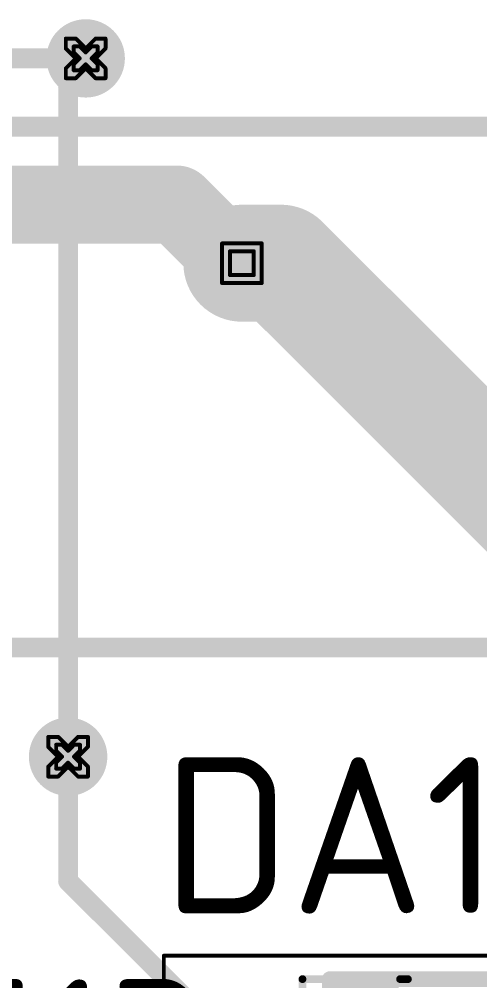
# Model space of a CAD drawing. Header units: millimetres. Extents: x 3219 to 51106, y -14166 to 2063.
# Drawn here: x 5556.38 to 5562.27, y 1778.16 to 1790.48 of the extents above; entities that cross this region are included whole.
import ezdxf

# ---------------------------------------------------------------- set-up
doc = ezdxf.new("R2010")
doc.units = ezdxf.units.MM
doc.layers.get('0').update_dxf_attribs({"lineweight": 53})
for name, color, linetype in [('Bottom Layer', 5, 'Continuous'), ('Bottom Solder', 6, 'Continuous'), ('Drill Drawing', 1, 'Continuous'), ('Mechanical 13', 56, 'Continuous'), ('Mechanical 15', 56, 'Continuous'), ('Top Layer', 1, 'Continuous'), ('Top Overlay', 2, 'Continuous'), ('Top Paste', 8, 'Continuous'), ('Top Solder', 216, 'Continuous')]:
    doc.layers.add(name, color=color, linetype=linetype)
doc.styles.add('GOST type B', font='GOST_B.TTF', dxfattribs={"height": 3.5})

# ---------------------------------------------------------------- blocks, each defined once
blk = doc.blocks.new('8_SOIC_107')
at = {"layer": 'Top Layer'}
blk.add_hatch(color=1, dxfattribs=at).paths.add_polyline_path([(-3.475, 2.23), (-1.95, 2.23), (-1.95, 1.58), (-3.475, 1.58)])
h = blk.add_hatch(color=1, dxfattribs=at)
edge = h.paths.add_edge_path()
edge.add_arc((2.275, 1.905), 0.325, 90, 270)
edge.add_line((2.275, 1.58), (3.15, 1.58))
edge.add_arc((3.15, 1.905), 0.325, 270, 450)
edge.add_line((3.15, 2.23), (2.275, 2.23))
h = blk.add_hatch(color=1, dxfattribs=at)
edge = h.paths.add_edge_path()
edge.add_arc((-3.15, 0.635), 0.325, 90, 270)
edge.add_line((-3.15, 0.31), (-2.275, 0.31))
edge.add_arc((-2.275, 0.635), 0.325, 270, 450)
edge.add_line((-2.275, 0.96), (-3.15, 0.96))
h = blk.add_hatch(color=1, dxfattribs=at)
edge = h.paths.add_edge_path()
edge.add_arc((2.275, 0.635), 0.325, 90, 270)
edge.add_line((2.275, 0.31), (3.15, 0.31))
edge.add_arc((3.15, 0.635), 0.325, 270, 450)
edge.add_line((3.15, 0.96), (2.275, 0.96))
h = blk.add_hatch(color=1, dxfattribs=at)
edge = h.paths.add_edge_path()
edge.add_arc((-3.15, -0.635), 0.325, 90, 270)
edge.add_line((-3.15, -0.96), (-2.275, -0.96))
edge.add_arc((-2.275, -0.635), 0.325, 270, 450)
edge.add_line((-2.275, -0.31), (-3.15, -0.31))
h = blk.add_hatch(color=1, dxfattribs=at)
edge = h.paths.add_edge_path()
edge.add_arc((2.275, -0.635), 0.325, 90, 270)
edge.add_line((2.275, -0.96), (3.15, -0.96))
edge.add_arc((3.15, -0.635), 0.325, 270, 450)
edge.add_line((3.15, -0.31), (2.275, -0.31))
h = blk.add_hatch(color=1, dxfattribs=at)
edge = h.paths.add_edge_path()
edge.add_arc((-3.15, -1.905), 0.325, 90, 270)
edge.add_line((-3.15, -2.23), (-2.275, -2.23))
edge.add_arc((-2.275, -1.905), 0.325, 270, 450)
edge.add_line((-2.275, -1.58), (-3.15, -1.58))
h = blk.add_hatch(color=1, dxfattribs=at)
edge = h.paths.add_edge_path()
edge.add_arc((2.275, -1.905), 0.325, 90, 270)
edge.add_line((2.275, -2.23), (3.15, -2.23))
edge.add_arc((3.15, -1.905), 0.325, 270, 450)
edge.add_line((3.15, -1.58), (2.275, -1.58))
at = {"layer": 'Top Overlay'}
blk.add_hatch(color=2, dxfattribs=at).paths.add_polyline_path([(-1.6, 1.55), (-0.7, 2.45), (-1.6, 2.45)])
at = {"layer": 'Top Paste'}
blk.add_hatch(color=8, dxfattribs=at).paths.add_polyline_path([(-3.475, 2.23), (-1.95, 2.23), (-1.95, 1.58), (-3.475, 1.58)])
h = blk.add_hatch(color=8, dxfattribs=at)
edge = h.paths.add_edge_path()
edge.add_arc((2.275, 1.905), 0.325, 90, 270)
edge.add_line((2.275, 1.58), (3.15, 1.58))
edge.add_arc((3.15, 1.905), 0.325, 270, 450)
edge.add_line((3.15, 2.23), (2.275, 2.23))
h = blk.add_hatch(color=8, dxfattribs=at)
edge = h.paths.add_edge_path()
edge.add_arc((-3.15, 0.635), 0.325, 90, 270)
edge.add_line((-3.15, 0.31), (-2.275, 0.31))
edge.add_arc((-2.275, 0.635), 0.325, 270, 450)
edge.add_line((-2.275, 0.96), (-3.15, 0.96))
h = blk.add_hatch(color=8, dxfattribs=at)
edge = h.paths.add_edge_path()
edge.add_arc((2.275, 0.635), 0.325, 90, 270)
edge.add_line((2.275, 0.31), (3.15, 0.31))
edge.add_arc((3.15, 0.635), 0.325, 270, 450)
edge.add_line((3.15, 0.96), (2.275, 0.96))
h = blk.add_hatch(color=8, dxfattribs=at)
edge = h.paths.add_edge_path()
edge.add_arc((-3.15, -0.635), 0.325, 90, 270)
edge.add_line((-3.15, -0.96), (-2.275, -0.96))
edge.add_arc((-2.275, -0.635), 0.325, 270, 450)
edge.add_line((-2.275, -0.31), (-3.15, -0.31))
h = blk.add_hatch(color=8, dxfattribs=at)
edge = h.paths.add_edge_path()
edge.add_arc((2.275, -0.635), 0.325, 90, 270)
edge.add_line((2.275, -0.96), (3.15, -0.96))
edge.add_arc((3.15, -0.635), 0.325, 270, 450)
edge.add_line((3.15, -0.31), (2.275, -0.31))
h = blk.add_hatch(color=8, dxfattribs=at)
edge = h.paths.add_edge_path()
edge.add_arc((-3.15, -1.905), 0.325, 90, 270)
edge.add_line((-3.15, -2.23), (-2.275, -2.23))
edge.add_arc((-2.275, -1.905), 0.325, 270, 450)
edge.add_line((-2.275, -1.58), (-3.15, -1.58))
h = blk.add_hatch(color=8, dxfattribs=at)
edge = h.paths.add_edge_path()
edge.add_arc((2.275, -1.905), 0.325, 90, 270)
edge.add_line((2.275, -2.23), (3.15, -2.23))
edge.add_arc((3.15, -1.905), 0.325, 270, 450)
edge.add_line((3.15, -1.58), (2.275, -1.58))
at = {"layer": 'Top Solder'}
blk.add_hatch(color=216, dxfattribs=at).paths.add_polyline_path([(-3.576, 2.332), (-1.848, 2.332), (-1.848, 1.478), (-3.576, 1.478)])
h = blk.add_hatch(color=216, dxfattribs=at)
edge = h.paths.add_edge_path()
edge.add_arc((2.275, 1.905), 0.427, 90, 270)
edge.add_line((2.275, 1.478), (3.15, 1.478))
edge.add_arc((3.15, 1.905), 0.427, 270, 450)
edge.add_line((3.15, 2.332), (2.275, 2.332))
h = blk.add_hatch(color=216, dxfattribs=at)
edge = h.paths.add_edge_path()
edge.add_arc((-3.15, 0.635), 0.427, 90, 270)
edge.add_line((-3.15, 0.208), (-2.275, 0.208))
edge.add_arc((-2.275, 0.635), 0.427, 270, 450)
edge.add_line((-2.275, 1.062), (-3.15, 1.062))
h = blk.add_hatch(color=216, dxfattribs=at)
edge = h.paths.add_edge_path()
edge.add_arc((2.275, 0.635), 0.427, 90, 270)
edge.add_line((2.275, 0.208), (3.15, 0.208))
edge.add_arc((3.15, 0.635), 0.427, 270, 450)
edge.add_line((3.15, 1.062), (2.275, 1.062))
h = blk.add_hatch(color=216, dxfattribs=at)
edge = h.paths.add_edge_path()
edge.add_arc((-3.15, -0.635), 0.427, 90, 270)
edge.add_line((-3.15, -1.062), (-2.275, -1.062))
edge.add_arc((-2.275, -0.635), 0.427, 270, 450)
edge.add_line((-2.275, -0.208), (-3.15, -0.208))
h = blk.add_hatch(color=216, dxfattribs=at)
edge = h.paths.add_edge_path()
edge.add_arc((2.275, -0.635), 0.427, 90, 270)
edge.add_line((2.275, -1.062), (3.15, -1.062))
edge.add_arc((3.15, -0.635), 0.427, 270, 450)
edge.add_line((3.15, -0.208), (2.275, -0.208))
h = blk.add_hatch(color=216, dxfattribs=at)
edge = h.paths.add_edge_path()
edge.add_arc((-3.15, -1.905), 0.427, 90, 270)
edge.add_line((-3.15, -2.332), (-2.275, -2.332))
edge.add_arc((-2.275, -1.905), 0.427, 270, 450)
edge.add_line((-2.275, -1.478), (-3.15, -1.478))
h = blk.add_hatch(color=216, dxfattribs=at)
edge = h.paths.add_edge_path()
edge.add_arc((2.275, -1.905), 0.427, 90, 270)
edge.add_line((2.275, -2.332), (3.15, -2.332))
edge.add_arc((3.15, -1.905), 0.427, 270, 450)
edge.add_line((3.15, -1.478), (2.275, -1.478))
at = {"layer": 'Mechanical 13'}
for points in [[(-1.95, 1.18, 0.1, 0.1, 0), (-0.68, 2.45, 0.1, 0.1, 0)], [(-1.95, -2.45, 0.1, 0.1, 0), (-1.95, 2.45, 0.1, 0.1, 0)], [(-1.95, 2.45, 0.1, 0.1, 0), (1.95, 2.45, 0.1, 0.1, 0)], [(1.95, -2.45, 0.1, 0.1, 0), (1.95, 2.45, 0.1, 0.1, 0)], [(-1.575, 1.625, 0.1, 0.1, 0), (-1.525, 1.625, 0.1, 0.1, 0)], [(-1.95, -2.45, 0.1, 0.1, 0), (1.95, -2.45, 0.1, 0.1, 0)]]:
    blk.add_lwpolyline(points, format="xyseb", dxfattribs=at)
for points in [[(-1.975, 2.45, 0.05, 0.05, 1), (-1.925, 2.45, 0.05, 0.05, 1)], [(-1.975, 2.45, 0.05, 0.05, 1), (-1.925, 2.45, 0.05, 0.05, 1)], [(-0.705, 2.45, 0.05, 0.05, 1), (-0.655, 2.45, 0.05, 0.05, 1)], [(1.925, 2.45, 0.05, 0.05, 1), (1.975, 2.45, 0.05, 0.05, 1)], [(1.925, 2.45, 0.05, 0.05, 1), (1.975, 2.45, 0.05, 0.05, 1)], [(-1.6, 1.625, 0.05, 0.05, 1), (-1.55, 1.625, 0.05, 0.05, 1)], [(-1.55, 1.625, 0.05, 0.05, 1), (-1.5, 1.625, 0.05, 0.05, 1)], [(-1.975, 1.18, 0.05, 0.05, 1), (-1.925, 1.18, 0.05, 0.05, 1)], [(-1.975, -2.45, 0.05, 0.05, 1), (-1.925, -2.45, 0.05, 0.05, 1)], [(-1.975, -2.45, 0.05, 0.05, 1), (-1.925, -2.45, 0.05, 0.05, 1)], [(1.925, -2.45, 0.05, 0.05, 1), (1.975, -2.45, 0.05, 0.05, 1)], [(1.925, -2.45, 0.05, 0.05, 1), (1.975, -2.45, 0.05, 0.05, 1)]]:
    blk.add_lwpolyline(points, format="xyseb", close=True, dxfattribs=at)
at = {"layer": 'Mechanical 15'}
for points in [[(-3.725, -2.75, 0.05, 0.05, 0), (-3.725, 2.75, 0.05, 0.05, 0)], [(-3.725, 2.75, 0.05, 0.05, 0), (3.725, 2.75, 0.05, 0.05, 0)], [(3.725, -2.75, 0.05, 0.05, 0), (3.725, 2.75, 0.05, 0.05, 0)], [(-3.725, -2.75, 0.05, 0.05, 0), (3.725, -2.75, 0.05, 0.05, 0)]]:
    blk.add_lwpolyline(points, format="xyseb", dxfattribs=at)
for points in [[(-3.737, 2.75, 0.025, 0.025, 1), (-3.712, 2.75, 0.025, 0.025, 1)], [(-3.737, 2.75, 0.025, 0.025, 1), (-3.712, 2.75, 0.025, 0.025, 1)], [(3.712, 2.75, 0.025, 0.025, 1), (3.737, 2.75, 0.025, 0.025, 1)], [(3.712, 2.75, 0.025, 0.025, 1), (3.737, 2.75, 0.025, 0.025, 1)], [(-3.737, -2.75, 0.025, 0.025, 1), (-3.712, -2.75, 0.025, 0.025, 1)], [(-3.737, -2.75, 0.025, 0.025, 1), (-3.712, -2.75, 0.025, 0.025, 1)], [(3.712, -2.75, 0.025, 0.025, 1), (3.737, -2.75, 0.025, 0.025, 1)], [(3.712, -2.75, 0.025, 0.025, 1), (3.737, -2.75, 0.025, 0.025, 1)]]:
    blk.add_lwpolyline(points, format="xyseb", close=True, dxfattribs=at)
at = {"layer": 'Top Overlay'}
for points in [[(-1.6, -2.45, 0.2, 0.2, 0), (-1.6, 2.45, 0.2, 0.2, 0)], [(-1.6, 2.45, 0.2, 0.2, 0), (1.6, 2.45, 0.2, 0.2, 0)], [(-1.6, 1.55, 0.1, 0.1, 0), (-0.7, 2.45, 0.1, 0.1, 0)], [(-0.7, 2.45, 0.1, 0.1, 0), (-0.6, 2.45, 0.1, 0.1, 0)], [(1.6, -2.45, 0.2, 0.2, 0), (1.6, 2.45, 0.2, 0.2, 0)], [(-1.6, -2.45, 0.2, 0.2, 0), (1.6, -2.45, 0.2, 0.2, 0)]]:
    blk.add_lwpolyline(points, format="xyseb", dxfattribs=at)
for points in [[(-1.65, 2.45, 0.1, 0.1, 1), (-1.55, 2.45, 0.1, 0.1, 1)], [(-1.65, 2.45, 0.1, 0.1, 1), (-1.55, 2.45, 0.1, 0.1, 1)], [(-0.725, 2.45, 0.05, 0.05, 1), (-0.675, 2.45, 0.05, 0.05, 1)], [(-0.725, 2.45, 0.05, 0.05, 1), (-0.675, 2.45, 0.05, 0.05, 1)], [(-0.625, 2.45, 0.05, 0.05, 1), (-0.575, 2.45, 0.05, 0.05, 1)], [(1.55, 2.45, 0.1, 0.1, 1), (1.65, 2.45, 0.1, 0.1, 1)], [(1.55, 2.45, 0.1, 0.1, 1), (1.65, 2.45, 0.1, 0.1, 1)], [(-1.625, 1.55, 0.05, 0.05, 1), (-1.575, 1.55, 0.05, 0.05, 1)], [(-1.65, -2.45, 0.1, 0.1, 1), (-1.55, -2.45, 0.1, 0.1, 1)], [(-1.65, -2.45, 0.1, 0.1, 1), (-1.55, -2.45, 0.1, 0.1, 1)], [(1.55, -2.45, 0.1, 0.1, 1), (1.65, -2.45, 0.1, 0.1, 1)], [(1.55, -2.45, 0.1, 0.1, 1), (1.65, -2.45, 0.1, 0.1, 1)]]:
    blk.add_lwpolyline(points, format="xyseb", close=True, dxfattribs=at)

msp = doc.modelspace()

# ---------------------------------------------------------------- hatches: boundary and pattern name
at = {"layer": 'Bottom Layer'}
h = msp.add_hatch(color=5, dxfattribs=at)
edge = h.paths.add_edge_path()
edge.add_arc((5557.229, 1789.983), 0.4, 0, 360)
h = msp.add_hatch(color=5, dxfattribs=at)
edge = h.paths.add_edge_path()
edge.add_arc((5559.229, 1787.358), 0.6, 0, 360)
h = msp.add_hatch(color=5, dxfattribs=at)
edge = h.paths.add_edge_path()
edge.add_arc((5557.004, 1781.033), 0.4, 0, 360)
at = {"layer": 'Bottom Solder'}
h = msp.add_hatch(color=6, dxfattribs=at)
edge = h.paths.add_edge_path()
edge.add_arc((5557.229, 1789.983), 0.502, 0, 360)
h = msp.add_hatch(color=6, dxfattribs=at)
edge = h.paths.add_edge_path()
edge.add_arc((5559.229, 1787.358), 0.702, 0, 360)
h = msp.add_hatch(color=6, dxfattribs=at)
edge = h.paths.add_edge_path()
edge.add_arc((5557.004, 1781.033), 0.502, 0, 360)
at = {"layer": 'Top Layer'}
h = msp.add_hatch(color=1, dxfattribs=at)
edge = h.paths.add_edge_path()
edge.add_arc((5557.229, 1789.983), 0.4, 0, 360)
h = msp.add_hatch(color=1, dxfattribs=at)
edge = h.paths.add_edge_path()
edge.add_arc((5559.229, 1787.358), 0.6, 0, 360)
h = msp.add_hatch(color=1, dxfattribs=at)
edge = h.paths.add_edge_path()
edge.add_arc((5557.004, 1781.033), 0.4, 0, 360)
at = {"layer": 'Top Solder'}
h = msp.add_hatch(color=216, dxfattribs=at)
edge = h.paths.add_edge_path()
edge.add_arc((5557.229, 1789.983), 0.502, 0, 360)
h = msp.add_hatch(color=216, dxfattribs=at)
edge = h.paths.add_edge_path()
edge.add_arc((5559.229, 1787.358), 0.702, 0, 360)
h = msp.add_hatch(color=216, dxfattribs=at)
edge = h.paths.add_edge_path()
edge.add_arc((5557.004, 1781.033), 0.502, 0, 360)

# ---------------------------------------------------------------- linework, layer by layer
at = {"layer": 'Bottom Layer'}
for points in [[(5557.229, 1789.835, 0.254, 0.254, 0), (5557.229, 1789.983, 0.254, 0.254, 0)], [(5557.004, 1789.61, 0.254, 0.254, 0), (5557.229, 1789.835, 0.254, 0.254, 0)], [(5557.004, 1781.033, 0.254, 0.254, 0), (5557.004, 1789.61, 0.254, 0.254, 0)], [(5559.229, 1787.358, 1.5, 1.5, 0), (5559.729, 1787.358, 1.5, 1.5, 0)], [(5559.729, 1787.358, 1.5, 1.5, 0), (5568.729, 1778.358, 1.5, 1.5, 0)]]:
    msp.add_lwpolyline(points, format="xyseb", dxfattribs=at)
for points in [[(5557.165, 1789.983, 0.127, 0.127, 1), (5557.292, 1789.983, 0.127, 0.127, 1)], [(5557.165, 1789.835, 0.127, 0.127, 1), (5557.292, 1789.835, 0.127, 0.127, 1)], [(5557.165, 1789.835, 0.127, 0.127, 1), (5557.292, 1789.835, 0.127, 0.127, 1)], [(5556.94, 1789.61, 0.127, 0.127, 1), (5557.067, 1789.61, 0.127, 0.127, 1)], [(5556.94, 1789.61, 0.127, 0.127, 1), (5557.067, 1789.61, 0.127, 0.127, 1)], [(5558.854, 1787.358, 0.75, 0.75, 1), (5559.604, 1787.358, 0.75, 0.75, 1)], [(5559.354, 1787.358, 0.75, 0.75, 1), (5560.104, 1787.358, 0.75, 0.75, 1)], [(5559.354, 1787.358, 0.75, 0.75, 1), (5560.104, 1787.358, 0.75, 0.75, 1)], [(5556.94, 1781.033, 0.127, 0.127, 1), (5557.067, 1781.033, 0.127, 0.127, 1)]]:
    msp.add_lwpolyline(points, format="xyseb", close=True, dxfattribs=at)
at = {"layer": 'Drill Drawing'}
for points in [[(5556.975, 1790.11, 0.0508, 0.0508, 0), (5556.975, 1790.237, 0.0508, 0.0508, 0)], [(5556.975, 1790.237, 0.0508, 0.0508, 0), (5557.102, 1790.237, 0.0508, 0.0508, 0)], [(5557.102, 1790.237, 0.0508, 0.0508, 0), (5557.229, 1790.11, 0.0508, 0.0508, 0)], [(5557.229, 1790.11, 0.0508, 0.0508, 0), (5557.356, 1790.237, 0.0508, 0.0508, 0)], [(5557.356, 1790.237, 0.0508, 0.0508, 0), (5557.483, 1790.237, 0.0508, 0.0508, 0)], [(5557.483, 1790.11, 0.0508, 0.0508, 0), (5557.483, 1790.237, 0.0508, 0.0508, 0)], [(5556.975, 1790.11, 0.0508, 0.0508, 0), (5557.102, 1789.983, 0.0508, 0.0508, 0)], [(5557.076, 1790.059, 0.0508, 0.0508, 0), (5557.076, 1790.136, 0.0508, 0.0508, 0)], [(5557.076, 1790.136, 0.0508, 0.0508, 0), (5557.152, 1790.136, 0.0508, 0.0508, 0)], [(5557.076, 1790.059, 0.0508, 0.0508, 0), (5557.152, 1789.983, 0.0508, 0.0508, 0)], [(5557.152, 1790.136, 0.0508, 0.0508, 0), (5557.229, 1790.059, 0.0508, 0.0508, 0)], [(5557.229, 1790.059, 0.0508, 0.0508, 0), (5557.305, 1790.136, 0.0508, 0.0508, 0)], [(5557.305, 1790.136, 0.0508, 0.0508, 0), (5557.381, 1790.136, 0.0508, 0.0508, 0)], [(5557.305, 1789.983, 0.0508, 0.0508, 0), (5557.381, 1790.059, 0.0508, 0.0508, 0)], [(5557.356, 1789.983, 0.0508, 0.0508, 0), (5557.483, 1790.11, 0.0508, 0.0508, 0)], [(5557.381, 1790.059, 0.0508, 0.0508, 0), (5557.381, 1790.136, 0.0508, 0.0508, 0)], [(5556.975, 1789.856, 0.0508, 0.0508, 0), (5557.102, 1789.983, 0.0508, 0.0508, 0)], [(5557.076, 1789.907, 0.0508, 0.0508, 0), (5557.152, 1789.983, 0.0508, 0.0508, 0)], [(5557.076, 1789.831, 0.0508, 0.0508, 0), (5557.076, 1789.907, 0.0508, 0.0508, 0)], [(5557.152, 1789.831, 0.0508, 0.0508, 0), (5557.229, 1789.907, 0.0508, 0.0508, 0)], [(5557.229, 1789.907, 0.0508, 0.0508, 0), (5557.305, 1789.831, 0.0508, 0.0508, 0)], [(5557.305, 1789.983, 0.0508, 0.0508, 0), (5557.381, 1789.907, 0.0508, 0.0508, 0)], [(5557.356, 1789.983, 0.0508, 0.0508, 0), (5557.483, 1789.856, 0.0508, 0.0508, 0)], [(5557.381, 1789.831, 0.0508, 0.0508, 0), (5557.381, 1789.907, 0.0508, 0.0508, 0)], [(5556.975, 1789.729, 0.0508, 0.0508, 0), (5556.975, 1789.856, 0.0508, 0.0508, 0)], [(5557.076, 1789.831, 0.0508, 0.0508, 0), (5557.152, 1789.831, 0.0508, 0.0508, 0)], [(5557.102, 1789.729, 0.0508, 0.0508, 0), (5557.229, 1789.856, 0.0508, 0.0508, 0)], [(5557.229, 1789.856, 0.0508, 0.0508, 0), (5557.356, 1789.729, 0.0508, 0.0508, 0)], [(5557.305, 1789.831, 0.0508, 0.0508, 0), (5557.381, 1789.831, 0.0508, 0.0508, 0)], [(5557.483, 1789.729, 0.0508, 0.0508, 0), (5557.483, 1789.856, 0.0508, 0.0508, 0)], [(5556.975, 1789.729, 0.0508, 0.0508, 0), (5557.102, 1789.729, 0.0508, 0.0508, 0)], [(5557.356, 1789.729, 0.0508, 0.0508, 0), (5557.483, 1789.729, 0.0508, 0.0508, 0)], [(5558.975, 1787.612, 0.0508, 0.0508, 0), (5559.483, 1787.612, 0.0508, 0.0508, 0)], [(5558.975, 1787.104, 0.0508, 0.0508, 0), (5558.975, 1787.612, 0.0508, 0.0508, 0)], [(5559.483, 1787.104, 0.0508, 0.0508, 0), (5559.483, 1787.612, 0.0508, 0.0508, 0)], [(5559.076, 1787.511, 0.0508, 0.0508, 0), (5559.381, 1787.511, 0.0508, 0.0508, 0)], [(5559.076, 1787.206, 0.0508, 0.0508, 0), (5559.076, 1787.511, 0.0508, 0.0508, 0)], [(5559.381, 1787.206, 0.0508, 0.0508, 0), (5559.381, 1787.511, 0.0508, 0.0508, 0)], [(5559.076, 1787.206, 0.0508, 0.0508, 0), (5559.381, 1787.206, 0.0508, 0.0508, 0)], [(5558.975, 1787.104, 0.0508, 0.0508, 0), (5559.483, 1787.104, 0.0508, 0.0508, 0)], [(5556.75, 1781.16, 0.0508, 0.0508, 0), (5556.75, 1781.287, 0.0508, 0.0508, 0)], [(5556.75, 1781.287, 0.0508, 0.0508, 0), (5556.877, 1781.287, 0.0508, 0.0508, 0)], [(5556.877, 1781.287, 0.0508, 0.0508, 0), (5557.004, 1781.16, 0.0508, 0.0508, 0)], [(5557.004, 1781.16, 0.0508, 0.0508, 0), (5557.131, 1781.287, 0.0508, 0.0508, 0)], [(5557.131, 1781.287, 0.0508, 0.0508, 0), (5557.258, 1781.287, 0.0508, 0.0508, 0)], [(5557.258, 1781.16, 0.0508, 0.0508, 0), (5557.258, 1781.287, 0.0508, 0.0508, 0)], [(5556.75, 1781.16, 0.0508, 0.0508, 0), (5556.877, 1781.033, 0.0508, 0.0508, 0)], [(5556.851, 1781.109, 0.0508, 0.0508, 0), (5556.851, 1781.186, 0.0508, 0.0508, 0)], [(5556.851, 1781.186, 0.0508, 0.0508, 0), (5556.927, 1781.186, 0.0508, 0.0508, 0)], [(5556.927, 1781.186, 0.0508, 0.0508, 0), (5557.004, 1781.109, 0.0508, 0.0508, 0)], [(5557.004, 1781.109, 0.0508, 0.0508, 0), (5557.08, 1781.186, 0.0508, 0.0508, 0)], [(5557.08, 1781.186, 0.0508, 0.0508, 0), (5557.156, 1781.186, 0.0508, 0.0508, 0)], [(5557.131, 1781.033, 0.0508, 0.0508, 0), (5557.258, 1781.16, 0.0508, 0.0508, 0)], [(5557.156, 1781.109, 0.0508, 0.0508, 0), (5557.156, 1781.186, 0.0508, 0.0508, 0)], [(5556.75, 1780.906, 0.0508, 0.0508, 0), (5556.877, 1781.033, 0.0508, 0.0508, 0)], [(5556.851, 1781.109, 0.0508, 0.0508, 0), (5556.927, 1781.033, 0.0508, 0.0508, 0)], [(5556.851, 1780.957, 0.0508, 0.0508, 0), (5556.927, 1781.033, 0.0508, 0.0508, 0)], [(5557.08, 1781.033, 0.0508, 0.0508, 0), (5557.156, 1781.109, 0.0508, 0.0508, 0)], [(5557.08, 1781.033, 0.0508, 0.0508, 0), (5557.156, 1780.957, 0.0508, 0.0508, 0)], [(5557.131, 1781.033, 0.0508, 0.0508, 0), (5557.258, 1780.906, 0.0508, 0.0508, 0)], [(5556.75, 1780.779, 0.0508, 0.0508, 0), (5556.75, 1780.906, 0.0508, 0.0508, 0)], [(5556.851, 1780.881, 0.0508, 0.0508, 0), (5556.851, 1780.957, 0.0508, 0.0508, 0)], [(5556.877, 1780.779, 0.0508, 0.0508, 0), (5557.004, 1780.906, 0.0508, 0.0508, 0)], [(5556.927, 1780.881, 0.0508, 0.0508, 0), (5557.004, 1780.957, 0.0508, 0.0508, 0)], [(5557.004, 1780.957, 0.0508, 0.0508, 0), (5557.08, 1780.881, 0.0508, 0.0508, 0)], [(5557.004, 1780.906, 0.0508, 0.0508, 0), (5557.131, 1780.779, 0.0508, 0.0508, 0)], [(5557.156, 1780.881, 0.0508, 0.0508, 0), (5557.156, 1780.957, 0.0508, 0.0508, 0)], [(5557.258, 1780.779, 0.0508, 0.0508, 0), (5557.258, 1780.906, 0.0508, 0.0508, 0)], [(5556.851, 1780.881, 0.0508, 0.0508, 0), (5556.927, 1780.881, 0.0508, 0.0508, 0)], [(5557.08, 1780.881, 0.0508, 0.0508, 0), (5557.156, 1780.881, 0.0508, 0.0508, 0)], [(5556.75, 1780.779, 0.0508, 0.0508, 0), (5556.877, 1780.779, 0.0508, 0.0508, 0)], [(5557.131, 1780.779, 0.0508, 0.0508, 0), (5557.258, 1780.779, 0.0508, 0.0508, 0)]]:
    msp.add_lwpolyline(points, format="xyseb", dxfattribs=at)
for points in [[(5556.962, 1790.237, 0.0254, 0.0254, 1), (5556.987, 1790.237, 0.0254, 0.0254, 1)], [(5556.962, 1790.237, 0.0254, 0.0254, 1), (5556.987, 1790.237, 0.0254, 0.0254, 1)], [(5557.089, 1790.237, 0.0254, 0.0254, 1), (5557.114, 1790.237, 0.0254, 0.0254, 1)], [(5557.089, 1790.237, 0.0254, 0.0254, 1), (5557.114, 1790.237, 0.0254, 0.0254, 1)], [(5557.343, 1790.237, 0.0254, 0.0254, 1), (5557.368, 1790.237, 0.0254, 0.0254, 1)], [(5557.343, 1790.237, 0.0254, 0.0254, 1), (5557.368, 1790.237, 0.0254, 0.0254, 1)], [(5557.47, 1790.237, 0.0254, 0.0254, 1), (5557.495, 1790.237, 0.0254, 0.0254, 1)], [(5557.47, 1790.237, 0.0254, 0.0254, 1), (5557.495, 1790.237, 0.0254, 0.0254, 1)], [(5556.962, 1790.11, 0.0254, 0.0254, 1), (5556.987, 1790.11, 0.0254, 0.0254, 1)], [(5556.962, 1790.11, 0.0254, 0.0254, 1), (5556.987, 1790.11, 0.0254, 0.0254, 1)], [(5557.063, 1790.136, 0.0254, 0.0254, 1), (5557.089, 1790.136, 0.0254, 0.0254, 1)], [(5557.063, 1790.136, 0.0254, 0.0254, 1), (5557.089, 1790.136, 0.0254, 0.0254, 1)], [(5557.063, 1790.059, 0.0254, 0.0254, 1), (5557.089, 1790.059, 0.0254, 0.0254, 1)], [(5557.063, 1790.059, 0.0254, 0.0254, 1), (5557.089, 1790.059, 0.0254, 0.0254, 1)], [(5557.14, 1790.136, 0.0254, 0.0254, 1), (5557.165, 1790.136, 0.0254, 0.0254, 1)], [(5557.14, 1790.136, 0.0254, 0.0254, 1), (5557.165, 1790.136, 0.0254, 0.0254, 1)], [(5557.216, 1790.11, 0.0254, 0.0254, 1), (5557.241, 1790.11, 0.0254, 0.0254, 1)], [(5557.216, 1790.11, 0.0254, 0.0254, 1), (5557.241, 1790.11, 0.0254, 0.0254, 1)], [(5557.216, 1790.059, 0.0254, 0.0254, 1), (5557.241, 1790.059, 0.0254, 0.0254, 1)], [(5557.216, 1790.059, 0.0254, 0.0254, 1), (5557.241, 1790.059, 0.0254, 0.0254, 1)], [(5557.292, 1790.136, 0.0254, 0.0254, 1), (5557.317, 1790.136, 0.0254, 0.0254, 1)], [(5557.292, 1790.136, 0.0254, 0.0254, 1), (5557.317, 1790.136, 0.0254, 0.0254, 1)], [(5557.368, 1790.136, 0.0254, 0.0254, 1), (5557.394, 1790.136, 0.0254, 0.0254, 1)], [(5557.368, 1790.136, 0.0254, 0.0254, 1), (5557.394, 1790.136, 0.0254, 0.0254, 1)], [(5557.368, 1790.059, 0.0254, 0.0254, 1), (5557.394, 1790.059, 0.0254, 0.0254, 1)], [(5557.368, 1790.059, 0.0254, 0.0254, 1), (5557.394, 1790.059, 0.0254, 0.0254, 1)], [(5557.47, 1790.11, 0.0254, 0.0254, 1), (5557.495, 1790.11, 0.0254, 0.0254, 1)], [(5557.47, 1790.11, 0.0254, 0.0254, 1), (5557.495, 1790.11, 0.0254, 0.0254, 1)], [(5557.063, 1789.907, 0.0254, 0.0254, 1), (5557.089, 1789.907, 0.0254, 0.0254, 1)], [(5557.063, 1789.907, 0.0254, 0.0254, 1), (5557.089, 1789.907, 0.0254, 0.0254, 1)], [(5557.089, 1789.983, 0.0254, 0.0254, 1), (5557.114, 1789.983, 0.0254, 0.0254, 1)], [(5557.089, 1789.983, 0.0254, 0.0254, 1), (5557.114, 1789.983, 0.0254, 0.0254, 1)], [(5557.14, 1789.983, 0.0254, 0.0254, 1), (5557.165, 1789.983, 0.0254, 0.0254, 1)], [(5557.14, 1789.983, 0.0254, 0.0254, 1), (5557.165, 1789.983, 0.0254, 0.0254, 1)], [(5557.216, 1789.907, 0.0254, 0.0254, 1), (5557.241, 1789.907, 0.0254, 0.0254, 1)], [(5557.216, 1789.907, 0.0254, 0.0254, 1), (5557.241, 1789.907, 0.0254, 0.0254, 1)], [(5557.292, 1789.983, 0.0254, 0.0254, 1), (5557.317, 1789.983, 0.0254, 0.0254, 1)], [(5557.292, 1789.983, 0.0254, 0.0254, 1), (5557.317, 1789.983, 0.0254, 0.0254, 1)], [(5557.343, 1789.983, 0.0254, 0.0254, 1), (5557.368, 1789.983, 0.0254, 0.0254, 1)], [(5557.343, 1789.983, 0.0254, 0.0254, 1), (5557.368, 1789.983, 0.0254, 0.0254, 1)], [(5557.368, 1789.907, 0.0254, 0.0254, 1), (5557.394, 1789.907, 0.0254, 0.0254, 1)], [(5557.368, 1789.907, 0.0254, 0.0254, 1), (5557.394, 1789.907, 0.0254, 0.0254, 1)], [(5556.962, 1789.856, 0.0254, 0.0254, 1), (5556.987, 1789.856, 0.0254, 0.0254, 1)], [(5556.962, 1789.856, 0.0254, 0.0254, 1), (5556.987, 1789.856, 0.0254, 0.0254, 1)], [(5557.063, 1789.831, 0.0254, 0.0254, 1), (5557.089, 1789.831, 0.0254, 0.0254, 1)], [(5557.063, 1789.831, 0.0254, 0.0254, 1), (5557.089, 1789.831, 0.0254, 0.0254, 1)], [(5557.14, 1789.831, 0.0254, 0.0254, 1), (5557.165, 1789.831, 0.0254, 0.0254, 1)], [(5557.14, 1789.831, 0.0254, 0.0254, 1), (5557.165, 1789.831, 0.0254, 0.0254, 1)], [(5557.216, 1789.856, 0.0254, 0.0254, 1), (5557.241, 1789.856, 0.0254, 0.0254, 1)], [(5557.216, 1789.856, 0.0254, 0.0254, 1), (5557.241, 1789.856, 0.0254, 0.0254, 1)], [(5557.292, 1789.831, 0.0254, 0.0254, 1), (5557.317, 1789.831, 0.0254, 0.0254, 1)], [(5557.292, 1789.831, 0.0254, 0.0254, 1), (5557.317, 1789.831, 0.0254, 0.0254, 1)], [(5557.368, 1789.831, 0.0254, 0.0254, 1), (5557.394, 1789.831, 0.0254, 0.0254, 1)], [(5557.368, 1789.831, 0.0254, 0.0254, 1), (5557.394, 1789.831, 0.0254, 0.0254, 1)], [(5557.47, 1789.856, 0.0254, 0.0254, 1), (5557.495, 1789.856, 0.0254, 0.0254, 1)], [(5557.47, 1789.856, 0.0254, 0.0254, 1), (5557.495, 1789.856, 0.0254, 0.0254, 1)], [(5556.962, 1789.729, 0.0254, 0.0254, 1), (5556.987, 1789.729, 0.0254, 0.0254, 1)], [(5556.962, 1789.729, 0.0254, 0.0254, 1), (5556.987, 1789.729, 0.0254, 0.0254, 1)], [(5557.089, 1789.729, 0.0254, 0.0254, 1), (5557.114, 1789.729, 0.0254, 0.0254, 1)], [(5557.089, 1789.729, 0.0254, 0.0254, 1), (5557.114, 1789.729, 0.0254, 0.0254, 1)], [(5557.343, 1789.729, 0.0254, 0.0254, 1), (5557.368, 1789.729, 0.0254, 0.0254, 1)], [(5557.343, 1789.729, 0.0254, 0.0254, 1), (5557.368, 1789.729, 0.0254, 0.0254, 1)], [(5557.47, 1789.729, 0.0254, 0.0254, 1), (5557.495, 1789.729, 0.0254, 0.0254, 1)], [(5557.47, 1789.729, 0.0254, 0.0254, 1), (5557.495, 1789.729, 0.0254, 0.0254, 1)], [(5558.962, 1787.612, 0.0254, 0.0254, 1), (5558.987, 1787.612, 0.0254, 0.0254, 1)], [(5558.962, 1787.612, 0.0254, 0.0254, 1), (5558.987, 1787.612, 0.0254, 0.0254, 1)], [(5559.47, 1787.612, 0.0254, 0.0254, 1), (5559.495, 1787.612, 0.0254, 0.0254, 1)], [(5559.47, 1787.612, 0.0254, 0.0254, 1), (5559.495, 1787.612, 0.0254, 0.0254, 1)], [(5559.063, 1787.511, 0.0254, 0.0254, 1), (5559.089, 1787.511, 0.0254, 0.0254, 1)], [(5559.063, 1787.511, 0.0254, 0.0254, 1), (5559.089, 1787.511, 0.0254, 0.0254, 1)], [(5559.368, 1787.511, 0.0254, 0.0254, 1), (5559.394, 1787.511, 0.0254, 0.0254, 1)], [(5559.368, 1787.511, 0.0254, 0.0254, 1), (5559.394, 1787.511, 0.0254, 0.0254, 1)], [(5559.063, 1787.206, 0.0254, 0.0254, 1), (5559.089, 1787.206, 0.0254, 0.0254, 1)], [(5559.063, 1787.206, 0.0254, 0.0254, 1), (5559.089, 1787.206, 0.0254, 0.0254, 1)], [(5559.368, 1787.206, 0.0254, 0.0254, 1), (5559.394, 1787.206, 0.0254, 0.0254, 1)], [(5559.368, 1787.206, 0.0254, 0.0254, 1), (5559.394, 1787.206, 0.0254, 0.0254, 1)], [(5558.962, 1787.104, 0.0254, 0.0254, 1), (5558.987, 1787.104, 0.0254, 0.0254, 1)], [(5558.962, 1787.104, 0.0254, 0.0254, 1), (5558.987, 1787.104, 0.0254, 0.0254, 1)], [(5559.47, 1787.104, 0.0254, 0.0254, 1), (5559.495, 1787.104, 0.0254, 0.0254, 1)], [(5559.47, 1787.104, 0.0254, 0.0254, 1), (5559.495, 1787.104, 0.0254, 0.0254, 1)], [(5556.737, 1781.287, 0.0254, 0.0254, 1), (5556.762, 1781.287, 0.0254, 0.0254, 1)], [(5556.737, 1781.287, 0.0254, 0.0254, 1), (5556.762, 1781.287, 0.0254, 0.0254, 1)], [(5556.864, 1781.287, 0.0254, 0.0254, 1), (5556.889, 1781.287, 0.0254, 0.0254, 1)], [(5556.864, 1781.287, 0.0254, 0.0254, 1), (5556.889, 1781.287, 0.0254, 0.0254, 1)], [(5557.118, 1781.287, 0.0254, 0.0254, 1), (5557.143, 1781.287, 0.0254, 0.0254, 1)], [(5557.118, 1781.287, 0.0254, 0.0254, 1), (5557.143, 1781.287, 0.0254, 0.0254, 1)], [(5557.245, 1781.287, 0.0254, 0.0254, 1), (5557.27, 1781.287, 0.0254, 0.0254, 1)], [(5557.245, 1781.287, 0.0254, 0.0254, 1), (5557.27, 1781.287, 0.0254, 0.0254, 1)], [(5556.737, 1781.16, 0.0254, 0.0254, 1), (5556.762, 1781.16, 0.0254, 0.0254, 1)], [(5556.737, 1781.16, 0.0254, 0.0254, 1), (5556.762, 1781.16, 0.0254, 0.0254, 1)], [(5556.838, 1781.186, 0.0254, 0.0254, 1), (5556.864, 1781.186, 0.0254, 0.0254, 1)], [(5556.838, 1781.186, 0.0254, 0.0254, 1), (5556.864, 1781.186, 0.0254, 0.0254, 1)], [(5556.915, 1781.186, 0.0254, 0.0254, 1), (5556.94, 1781.186, 0.0254, 0.0254, 1)], [(5556.915, 1781.186, 0.0254, 0.0254, 1), (5556.94, 1781.186, 0.0254, 0.0254, 1)], [(5556.991, 1781.16, 0.0254, 0.0254, 1), (5557.016, 1781.16, 0.0254, 0.0254, 1)], [(5556.991, 1781.16, 0.0254, 0.0254, 1), (5557.016, 1781.16, 0.0254, 0.0254, 1)], [(5557.067, 1781.186, 0.0254, 0.0254, 1), (5557.092, 1781.186, 0.0254, 0.0254, 1)], [(5557.067, 1781.186, 0.0254, 0.0254, 1), (5557.092, 1781.186, 0.0254, 0.0254, 1)], [(5557.143, 1781.186, 0.0254, 0.0254, 1), (5557.169, 1781.186, 0.0254, 0.0254, 1)], [(5557.143, 1781.186, 0.0254, 0.0254, 1), (5557.169, 1781.186, 0.0254, 0.0254, 1)], [(5557.245, 1781.16, 0.0254, 0.0254, 1), (5557.27, 1781.16, 0.0254, 0.0254, 1)], [(5557.245, 1781.16, 0.0254, 0.0254, 1), (5557.27, 1781.16, 0.0254, 0.0254, 1)], [(5556.838, 1781.109, 0.0254, 0.0254, 1), (5556.864, 1781.109, 0.0254, 0.0254, 1)], [(5556.838, 1781.109, 0.0254, 0.0254, 1), (5556.864, 1781.109, 0.0254, 0.0254, 1)], [(5556.864, 1781.033, 0.0254, 0.0254, 1), (5556.889, 1781.033, 0.0254, 0.0254, 1)], [(5556.864, 1781.033, 0.0254, 0.0254, 1), (5556.889, 1781.033, 0.0254, 0.0254, 1)], [(5556.915, 1781.033, 0.0254, 0.0254, 1), (5556.94, 1781.033, 0.0254, 0.0254, 1)], [(5556.915, 1781.033, 0.0254, 0.0254, 1), (5556.94, 1781.033, 0.0254, 0.0254, 1)], [(5556.991, 1781.109, 0.0254, 0.0254, 1), (5557.016, 1781.109, 0.0254, 0.0254, 1)], [(5556.991, 1781.109, 0.0254, 0.0254, 1), (5557.016, 1781.109, 0.0254, 0.0254, 1)], [(5557.067, 1781.033, 0.0254, 0.0254, 1), (5557.092, 1781.033, 0.0254, 0.0254, 1)], [(5557.067, 1781.033, 0.0254, 0.0254, 1), (5557.092, 1781.033, 0.0254, 0.0254, 1)], [(5557.118, 1781.033, 0.0254, 0.0254, 1), (5557.143, 1781.033, 0.0254, 0.0254, 1)], [(5557.118, 1781.033, 0.0254, 0.0254, 1), (5557.143, 1781.033, 0.0254, 0.0254, 1)], [(5557.143, 1781.109, 0.0254, 0.0254, 1), (5557.169, 1781.109, 0.0254, 0.0254, 1)], [(5557.143, 1781.109, 0.0254, 0.0254, 1), (5557.169, 1781.109, 0.0254, 0.0254, 1)], [(5556.737, 1780.906, 0.0254, 0.0254, 1), (5556.762, 1780.906, 0.0254, 0.0254, 1)], [(5556.737, 1780.906, 0.0254, 0.0254, 1), (5556.762, 1780.906, 0.0254, 0.0254, 1)], [(5556.838, 1780.957, 0.0254, 0.0254, 1), (5556.864, 1780.957, 0.0254, 0.0254, 1)], [(5556.838, 1780.957, 0.0254, 0.0254, 1), (5556.864, 1780.957, 0.0254, 0.0254, 1)], [(5556.991, 1780.957, 0.0254, 0.0254, 1), (5557.016, 1780.957, 0.0254, 0.0254, 1)], [(5556.991, 1780.957, 0.0254, 0.0254, 1), (5557.016, 1780.957, 0.0254, 0.0254, 1)], [(5556.991, 1780.906, 0.0254, 0.0254, 1), (5557.016, 1780.906, 0.0254, 0.0254, 1)], [(5556.991, 1780.906, 0.0254, 0.0254, 1), (5557.016, 1780.906, 0.0254, 0.0254, 1)], [(5557.143, 1780.957, 0.0254, 0.0254, 1), (5557.169, 1780.957, 0.0254, 0.0254, 1)], [(5557.143, 1780.957, 0.0254, 0.0254, 1), (5557.169, 1780.957, 0.0254, 0.0254, 1)], [(5557.245, 1780.906, 0.0254, 0.0254, 1), (5557.27, 1780.906, 0.0254, 0.0254, 1)], [(5557.245, 1780.906, 0.0254, 0.0254, 1), (5557.27, 1780.906, 0.0254, 0.0254, 1)], [(5556.838, 1780.881, 0.0254, 0.0254, 1), (5556.864, 1780.881, 0.0254, 0.0254, 1)], [(5556.838, 1780.881, 0.0254, 0.0254, 1), (5556.864, 1780.881, 0.0254, 0.0254, 1)], [(5556.915, 1780.881, 0.0254, 0.0254, 1), (5556.94, 1780.881, 0.0254, 0.0254, 1)], [(5556.915, 1780.881, 0.0254, 0.0254, 1), (5556.94, 1780.881, 0.0254, 0.0254, 1)], [(5557.067, 1780.881, 0.0254, 0.0254, 1), (5557.092, 1780.881, 0.0254, 0.0254, 1)], [(5557.067, 1780.881, 0.0254, 0.0254, 1), (5557.092, 1780.881, 0.0254, 0.0254, 1)], [(5557.143, 1780.881, 0.0254, 0.0254, 1), (5557.169, 1780.881, 0.0254, 0.0254, 1)], [(5557.143, 1780.881, 0.0254, 0.0254, 1), (5557.169, 1780.881, 0.0254, 0.0254, 1)], [(5556.737, 1780.779, 0.0254, 0.0254, 1), (5556.762, 1780.779, 0.0254, 0.0254, 1)], [(5556.737, 1780.779, 0.0254, 0.0254, 1), (5556.762, 1780.779, 0.0254, 0.0254, 1)], [(5556.864, 1780.779, 0.0254, 0.0254, 1), (5556.889, 1780.779, 0.0254, 0.0254, 1)], [(5556.864, 1780.779, 0.0254, 0.0254, 1), (5556.889, 1780.779, 0.0254, 0.0254, 1)], [(5557.118, 1780.779, 0.0254, 0.0254, 1), (5557.143, 1780.779, 0.0254, 0.0254, 1)], [(5557.118, 1780.779, 0.0254, 0.0254, 1), (5557.143, 1780.779, 0.0254, 0.0254, 1)], [(5557.245, 1780.779, 0.0254, 0.0254, 1), (5557.27, 1780.779, 0.0254, 0.0254, 1)], [(5557.245, 1780.779, 0.0254, 0.0254, 1), (5557.27, 1780.779, 0.0254, 0.0254, 1)]]:
    msp.add_lwpolyline(points, format="xyseb", close=True, dxfattribs=at)
at = {"layer": 'Top Layer'}
for points in [[(5537.504, 1789.983, 0.254, 0.254, 0), (5557.229, 1789.983, 0.254, 0.254, 0)], [(5548.479, 1789.108, 0.254, 0.254, 0), (5594.304, 1789.108, 0.254, 0.254, 0)], [(5550.475, 1788.11, 1, 1, 0), (5558.395, 1788.11, 1, 1, 0)], [(5558.395, 1788.11, 1, 1, 0), (5559.147, 1787.358, 1, 1, 0)], [(5559.147, 1787.358, 0.5, 0.5, 0), (5559.229, 1787.358, 0.5, 0.5, 0)], [(5555.754, 1782.433, 0.254, 0.254, 0), (5575.554, 1782.433, 0.254, 0.254, 0)], [(5557.004, 1779.439, 0.254, 0.254, 0), (5557.004, 1781.033, 0.254, 0.254, 0)], [(5557.004, 1779.439, 0.254, 0.254, 0), (5558.804, 1777.638, 0.254, 0.254, 0)]]:
    msp.add_lwpolyline(points, format="xyseb", dxfattribs=at)
for points in [[(5557.165, 1789.983, 0.127, 0.127, 1), (5557.292, 1789.983, 0.127, 0.127, 1)], [(5558.145, 1788.11, 0.5, 0.5, 1), (5558.645, 1788.11, 0.5, 0.5, 1)], [(5558.145, 1788.11, 0.5, 0.5, 1), (5558.645, 1788.11, 0.5, 0.5, 1)], [(5558.897, 1787.358, 0.5, 0.5, 1), (5559.397, 1787.358, 0.5, 0.5, 1)], [(5559.022, 1787.358, 0.25, 0.25, 1), (5559.272, 1787.358, 0.25, 0.25, 1)], [(5559.104, 1787.358, 0.25, 0.25, 1), (5559.354, 1787.358, 0.25, 0.25, 1)], [(5556.94, 1781.033, 0.127, 0.127, 1), (5557.067, 1781.033, 0.127, 0.127, 1)], [(5556.94, 1779.439, 0.127, 0.127, 1), (5557.067, 1779.439, 0.127, 0.127, 1)], [(5556.94, 1779.439, 0.127, 0.127, 1), (5557.067, 1779.439, 0.127, 0.127, 1)]]:
    msp.add_lwpolyline(points, format="xyseb", close=True, dxfattribs=at)

# ---------------------------------------------------------------- block references
msp.add_blockref('8_SOIC_107', (5561.954, 1775.733))

# ---------------------------------------------------------------- texts
at = {"layer": 'Top Overlay', "style": 'GOST type B'}
for s, p in [('DA1', (5558.211, 1779.027)), ('C13', (5555.195, 1776.179))]:
    msp.add_text(s, height=2, dxfattribs=at).set_placement(p)

doc.saveas('drawing.dxf')
